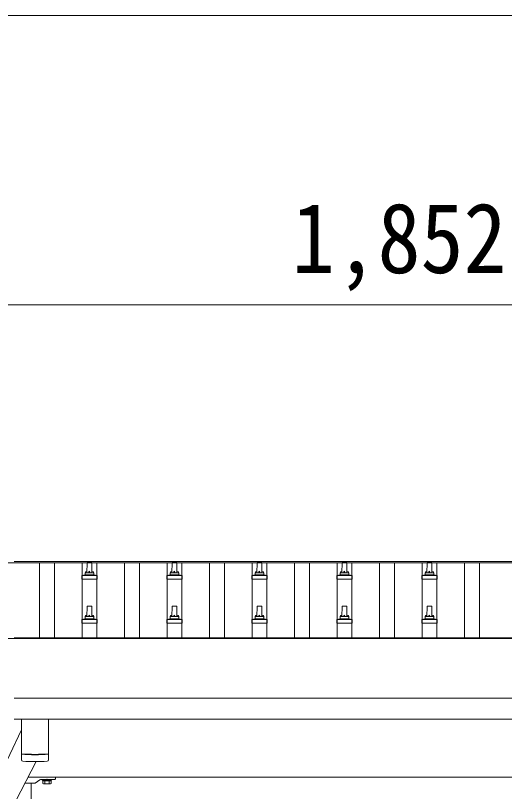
# Model space of a CAD drawing. Units: millimetres at full size, sheet at 1:50; details may follow other scales. Extents: x -14053 to 14053, y -9700 to 9700.
# Drawn here: x -2778 to -1628, y -2703 to -879 of the extents above; entities that cross this region are included whole.
import ezdxf
from ezdxf.enums import TextEntityAlignment as Align

# ---------------------------------------------------------------- set-up
doc = ezdxf.new("R2010")
doc.units = ezdxf.units.MM
doc.header["$LTSCALE"] = 50
for name, color, linetype, lineweight in [('0-1_Defpoints', 4, 'Continuous', 9), ('0-2_TEXT1', 7, 'Continuous', 9), ('0-3_SHAPE', 5, 'Continuous', 5), ('0-6_PARTS1', 6, 'Continuous', 9)]:
    doc.layers.add(name, color=color, linetype=linetype, lineweight=lineweight)
doc.styles.add('ＭＳ ゴシック', font='')
doc.styles.get('ＭＳ ゴシック').set_extended_font_data('MS Gothic')

msp = doc.modelspace()

# ---------------------------------------------------------------- linework, layer by layer
at = {"layer": '0-1_Defpoints'}
for p, q in [((-981.14, -2165.95), (-2804.14, -2165.95)), ((-981.14, -2162.37), (-2781.64, -2162.37)), ((-983.14, -2343.87), (-2825.14, -2343.87)), ((-983.14, -2341.98), (-2781.64, -2341.98)), ((-2781.64, -2483.75), (-983.14, -2483.75)), ((-983.14, -2533.58), (-2781.64, -2533.58)), ((-2748.59, -2669.8), (-2685.14, -2669.8)), ((-2741.64, -2669.8), (-1004.14, -2669.8)), ((-2720.68, -2675.86), (-2731.88, -2683.62)), ((-2704.81, -2674.8), (-2717.27, -2674.8)), ((-2713.95, -2678.2), (-2713.95, -2684.44)), ((-2713.95, -2678.2), (-2694.32, -2678.2)), ((-2709.05, -2678.2), (-2709.05, -2684.44)), ((-2685.14, -2674.8), (-2703.47, -2674.8)), ((-2699.23, -2678.2), (-2699.23, -2684.44)), ((-2694.32, -2678.2), (-2694.32, -2684.44)), ((-2684.14, -2670.8), (-2684.14, -2672.8)), ((-2684.14, -2672.8), (-2684.14, -2673.8)), ((-2755.74, -2683.8), (-2732.45, -2683.8)), ((-2741.64, -2683.8), (-2741.64, -5524.8)), ((-2712.64, -2685.2), (-2713.95, -2684.44)), ((-2712.64, -2685.2), (-2695.64, -2685.2)), ((-2695.64, -2685.2), (-2694.32, -2684.44))]:
    msp.add_line(p, q, dxfattribs=at)
for points in [[(-2693.14, -2674.8), (-2715.14, -2674.8), (-2715.14, -2676.4), (-2693.14, -2676.4)], [(-2712.74, -2676.4), (-2712.74, -2678.2), (-2695.54, -2678.2), (-2695.54, -2676.4)]]:
    msp.add_lwpolyline(points, close=True, dxfattribs=at)
for centre, radius, start, end in [((-2717.27, -2680.8), 6, 90, 124.69515), ((-2704.81, -2674.6), 0.2, 270, 343.39845), ((-2704.14, -2674.8), 0.5, 16.60155, 163.39845), ((-2703.47, -2674.6), 0.2, 196.60155, 270), ((-2685.14, -2670.8), 1, 0, 90), ((-2685.14, -2673.8), 1, 270, 0), ((-2732.45, -2682.8), 1, 270, 304.69515), ((-2711.5, -2680.85), 4.34, 235.61575, 304.38425), ((-2704.14, -2668.96), 16.24, 252.41205, 287.58795), ((-2696.78, -2680.85), 4.34, 235.61575, 304.38425)]:
    msp.add_arc(centre, radius, start, end, dxfattribs=at)
at = {"layer": '0-2_TEXT1'}
for p, q in [((-2764.14, -2533.58), (-2764.14, -2614.95)), ((-2700.14, -2533.58), (-2700.14, -2614.95)), ((-2764.14, -2558.32), (-2833.08, -2703.31)), ((-2763.94, -2628.93), (-2764.17, -2615.95)), ((-2759.66, -2615.23), (-2759.65, -2616.23)), ((-2704.61, -2615.23), (-2704.63, -2616.23)), ((-2700.11, -2615.95), (-2700.34, -2628.93)), ((-2729.74, -2632.89), (-2777.09, -2725.6))]:
    msp.add_line(p, q, dxfattribs=at)
for centre, radius, start, end in [((-2732.14, -2135.22), 480.8, 266.18381, 273.81619), ((-2732.14, -2136.22), 480.8, 266.18381, 273.81619), ((-2760.52, -2628.7), 3.43, 183.91307, 262.91645), ((-2732.15, -2113.23), 519.67, 266.82357, 273.17802), ((-2703.76, -2628.7), 3.43, 277.00994, 356.09787)]:
    msp.add_arc(centre, radius, start, end, dxfattribs=at)
at = {"layer": '0-3_SHAPE', "color": 4, "lineweight": 9}
for p, q in [((-2721.64, -2341.98), (-2721.64, -2165.95)), ((-2686.64, -2341.98), (-2686.64, -2165.95)), ((-2621.64, -2341.98), (-2621.64, -2165.95)), ((-2586.64, -2341.98), (-2586.64, -2165.95)), ((-2521.64, -2341.98), (-2521.64, -2165.95)), ((-2486.64, -2341.98), (-2486.64, -2165.95)), ((-2421.64, -2341.98), (-2421.64, -2165.95)), ((-2386.64, -2341.98), (-2386.64, -2165.95)), ((-2321.64, -2341.98), (-2321.64, -2165.95)), ((-2286.64, -2341.98), (-2286.64, -2165.95)), ((-2221.64, -2341.98), (-2221.64, -2165.95)), ((-2186.64, -2341.98), (-2186.64, -2165.95)), ((-2121.64, -2341.98), (-2121.64, -2165.95)), ((-2086.64, -2341.98), (-2086.64, -2165.95)), ((-2021.64, -2341.98), (-2021.64, -2165.95)), ((-1986.64, -2341.98), (-1986.64, -2165.95)), ((-1921.64, -2341.98), (-1921.64, -2165.95)), ((-1886.64, -2341.98), (-1886.64, -2165.95)), ((-1821.64, -2341.98), (-1821.64, -2165.95)), ((-1786.64, -2341.98), (-1786.64, -2165.95)), ((-1721.64, -2341.98), (-1721.64, -2165.95)), ((-1686.64, -2341.98), (-1686.64, -2165.95))]:
    msp.add_line(p, q, dxfattribs=at)
at = {"layer": '0-3_SHAPE'}
for p, q in [((-2609.41, -2165.36), (-2610.14, -2188.88)), ((-2599.87, -2164.38), (-2608.41, -2164.38)), ((-2598.14, -2188.88), (-2598.87, -2165.36)), ((-2409.41, -2165.36), (-2410.14, -2188.88)), ((-2399.87, -2164.38), (-2408.41, -2164.38)), ((-2398.14, -2188.88), (-2398.87, -2165.36)), ((-2209.41, -2165.36), (-2210.14, -2188.88)), ((-2199.87, -2164.38), (-2208.41, -2164.38)), ((-2198.14, -2188.88), (-2198.87, -2165.36)), ((-2009.41, -2165.36), (-2010.14, -2188.88)), ((-1999.87, -2164.38), (-2008.41, -2164.38)), ((-1998.14, -2188.88), (-1998.87, -2165.36)), ((-1809.41, -2165.36), (-1810.14, -2188.88)), ((-1799.87, -2164.38), (-1808.41, -2164.38)), ((-1798.14, -2188.88), (-1798.87, -2165.36)), ((-2614.14, -2193.1), (-2614.14, -2188.88)), ((-2595.14, -2188.88), (-2613.14, -2188.88)), ((-2594.14, -2193.1), (-2594.14, -2188.88)), ((-2414.14, -2193.1), (-2414.14, -2188.88)), ((-2395.14, -2188.88), (-2413.14, -2188.88)), ((-2394.14, -2193.1), (-2394.14, -2188.88)), ((-2214.14, -2193.1), (-2214.14, -2188.88)), ((-2195.14, -2188.88), (-2213.14, -2188.88)), ((-2194.14, -2193.1), (-2194.14, -2188.88)), ((-2014.14, -2193.1), (-2014.14, -2188.88)), ((-1995.14, -2188.88), (-2013.14, -2188.88)), ((-1994.14, -2193.1), (-1994.14, -2188.88)), ((-1814.14, -2193.1), (-1814.14, -2188.88)), ((-1795.14, -2188.88), (-1813.14, -2188.88)), ((-1794.14, -2193.1), (-1794.14, -2188.88)), ((-2622.39, -2204.38), (-2622.39, -2196.67)), ((-2622.39, -2204.38), (-2585.89, -2204.38)), ((-2586.27, -2195.88), (-2622.01, -2195.88)), ((-2621.63, -2195.7), (-2614.9, -2194.07)), ((-2593.76, -2193.88), (-2614.52, -2193.88)), ((-2586.65, -2195.7), (-2593.38, -2194.07)), ((-2585.89, -2204.38), (-2585.89, -2196.67)), ((-2422.39, -2204.38), (-2422.39, -2196.67)), ((-2422.39, -2204.38), (-2385.89, -2204.38)), ((-2386.27, -2195.88), (-2422.01, -2195.88)), ((-2421.63, -2195.7), (-2414.9, -2194.07)), ((-2393.76, -2193.88), (-2414.52, -2193.88)), ((-2386.65, -2195.7), (-2393.38, -2194.07)), ((-2385.89, -2204.38), (-2385.89, -2196.67)), ((-2222.39, -2204.38), (-2222.39, -2196.67)), ((-2222.39, -2204.38), (-2185.89, -2204.38)), ((-2186.27, -2195.88), (-2222.01, -2195.88)), ((-2221.63, -2195.7), (-2214.9, -2194.07)), ((-2193.76, -2193.88), (-2214.52, -2193.88)), ((-2186.65, -2195.7), (-2193.38, -2194.07)), ((-2185.89, -2204.38), (-2185.89, -2196.67)), ((-2022.39, -2204.38), (-2022.39, -2196.67)), ((-2022.39, -2204.38), (-1985.89, -2204.38)), ((-1986.27, -2195.88), (-2022.01, -2195.88)), ((-2021.63, -2195.7), (-2014.9, -2194.07)), ((-1993.76, -2193.88), (-2014.52, -2193.88)), ((-1986.65, -2195.7), (-1993.38, -2194.07)), ((-1985.89, -2204.38), (-1985.89, -2196.67)), ((-1822.39, -2204.38), (-1822.39, -2196.67)), ((-1822.39, -2204.38), (-1785.89, -2204.38)), ((-1786.27, -2195.88), (-1822.01, -2195.88)), ((-1821.63, -2195.7), (-1814.9, -2194.07)), ((-1793.76, -2193.88), (-1814.52, -2193.88)), ((-1786.65, -2195.7), (-1793.38, -2194.07)), ((-1785.89, -2204.38), (-1785.89, -2196.67)), ((-2609.41, -2268.69), (-2610.14, -2292.22)), ((-2599.87, -2267.72), (-2608.41, -2267.72)), ((-2598.14, -2292.22), (-2598.87, -2268.69)), ((-2409.41, -2268.69), (-2410.14, -2292.22)), ((-2399.87, -2267.72), (-2408.41, -2267.72)), ((-2398.14, -2292.22), (-2398.87, -2268.69)), ((-2209.41, -2268.69), (-2210.14, -2292.22)), ((-2199.87, -2267.72), (-2208.41, -2267.72)), ((-2198.14, -2292.22), (-2198.87, -2268.69)), ((-2009.41, -2268.69), (-2010.14, -2292.22)), ((-1999.87, -2267.72), (-2008.41, -2267.72)), ((-1998.14, -2292.22), (-1998.87, -2268.69)), ((-1809.41, -2268.69), (-1810.14, -2292.22)), ((-1799.87, -2267.72), (-1808.41, -2267.72)), ((-1798.14, -2292.22), (-1798.87, -2268.69)), ((-2621.63, -2299.03), (-2614.9, -2297.4)), ((-2593.76, -2297.22), (-2614.52, -2297.22)), ((-2614.14, -2296.43), (-2614.14, -2292.22)), ((-2595.14, -2292.22), (-2613.14, -2292.22)), ((-2594.14, -2296.43), (-2594.14, -2292.22)), ((-2586.65, -2299.03), (-2593.38, -2297.4)), ((-2421.63, -2299.03), (-2414.9, -2297.4)), ((-2393.76, -2297.22), (-2414.52, -2297.22)), ((-2414.14, -2296.43), (-2414.14, -2292.22)), ((-2395.14, -2292.22), (-2413.14, -2292.22)), ((-2394.14, -2296.43), (-2394.14, -2292.22)), ((-2386.65, -2299.03), (-2393.38, -2297.4)), ((-2221.63, -2299.03), (-2214.9, -2297.4)), ((-2193.76, -2297.22), (-2214.52, -2297.22)), ((-2214.14, -2296.43), (-2214.14, -2292.22)), ((-2195.14, -2292.22), (-2213.14, -2292.22)), ((-2194.14, -2296.43), (-2194.14, -2292.22)), ((-2186.65, -2299.03), (-2193.38, -2297.4)), ((-2021.63, -2299.03), (-2014.9, -2297.4)), ((-1993.76, -2297.22), (-2014.52, -2297.22)), ((-2014.14, -2296.43), (-2014.14, -2292.22)), ((-1995.14, -2292.22), (-2013.14, -2292.22)), ((-1994.14, -2296.43), (-1994.14, -2292.22)), ((-1986.65, -2299.03), (-1993.38, -2297.4)), ((-1821.63, -2299.03), (-1814.9, -2297.4)), ((-1793.76, -2297.22), (-1814.52, -2297.22)), ((-1814.14, -2296.43), (-1814.14, -2292.22)), ((-1795.14, -2292.22), (-1813.14, -2292.22)), ((-1794.14, -2296.43), (-1794.14, -2292.22)), ((-1786.65, -2299.03), (-1793.38, -2297.4)), ((-2622.39, -2307.72), (-2622.39, -2300)), ((-2622.39, -2307.72), (-2585.89, -2307.72)), ((-2586.27, -2299.22), (-2622.01, -2299.22)), ((-2585.89, -2307.72), (-2585.89, -2300)), ((-2422.39, -2307.72), (-2422.39, -2300)), ((-2422.39, -2307.72), (-2385.89, -2307.72)), ((-2386.27, -2299.22), (-2422.01, -2299.22)), ((-2385.89, -2307.72), (-2385.89, -2300)), ((-2222.39, -2307.72), (-2222.39, -2300)), ((-2222.39, -2307.72), (-2185.89, -2307.72)), ((-2186.27, -2299.22), (-2222.01, -2299.22)), ((-2185.89, -2307.72), (-2185.89, -2300)), ((-2022.39, -2307.72), (-2022.39, -2300)), ((-2022.39, -2307.72), (-1985.89, -2307.72)), ((-1986.27, -2299.22), (-2022.01, -2299.22)), ((-1985.89, -2307.72), (-1985.89, -2300)), ((-1822.39, -2307.72), (-1822.39, -2300)), ((-1822.39, -2307.72), (-1785.89, -2307.72)), ((-1786.27, -2299.22), (-1822.01, -2299.22)), ((-1785.89, -2307.72), (-1785.89, -2300))]:
    msp.add_line(p, q, dxfattribs=at)
for centre, radius, start, end in [((-2608.41, -2165.38), 1, 90, 178.60509), ((-2599.87, -2165.38), 1, 1.39491, 90), ((-2408.41, -2165.38), 1, 90, 178.60509), ((-2399.87, -2165.38), 1, 1.39491, 90), ((-2208.41, -2165.38), 1, 90, 178.60509), ((-2199.87, -2165.38), 1, 1.39491, 90), ((-2008.41, -2165.38), 1, 90, 178.60509), ((-1999.87, -2165.38), 1, 1.39491, 90), ((-1808.41, -2165.38), 1, 90, 178.60509), ((-1799.87, -2165.38), 1, 1.39491, 90), ((-2610.05, -2189.52), 4.13, 90, 171.17633), ((-2613.14, -2189.88), 1, 90, 180), ((-2600.81, -2188.88), 4.83, 133.60282, 180), ((-2607.47, -2188.88), 4.83, 0, 46.39718), ((-2598.22, -2189.52), 4.13, 8.82367, 90), ((-2595.14, -2189.88), 1, 0, 90), ((-2410.05, -2189.52), 4.13, 90, 171.17633), ((-2413.14, -2189.88), 1, 90, 180), ((-2400.81, -2188.88), 4.83, 133.60282, 180), ((-2407.47, -2188.88), 4.83, 0, 46.39718), ((-2398.22, -2189.52), 4.13, 8.82367, 90), ((-2395.14, -2189.88), 1, 0, 90), ((-2210.05, -2189.52), 4.13, 90, 171.17633), ((-2213.14, -2189.88), 1, 90, 180), ((-2200.81, -2188.88), 4.83, 133.60282, 180), ((-2207.47, -2188.88), 4.83, 0, 46.39718), ((-2198.22, -2189.52), 4.13, 8.82367, 90), ((-2195.14, -2189.88), 1, 0, 90), ((-2010.05, -2189.52), 4.13, 90, 171.17633), ((-2013.14, -2189.88), 1, 90, 180), ((-2000.81, -2188.88), 4.83, 133.60282, 180), ((-2007.47, -2188.88), 4.83, 0, 46.39718), ((-1998.22, -2189.52), 4.13, 8.82367, 90), ((-1995.14, -2189.88), 1, 0, 90), ((-1810.05, -2189.52), 4.13, 90, 171.17633), ((-1813.14, -2189.88), 1, 90, 180), ((-1800.81, -2188.88), 4.83, 133.60282, 180), ((-1807.47, -2188.88), 4.83, 0, 46.39718), ((-1798.22, -2189.52), 4.13, 8.82367, 90), ((-1795.14, -2189.88), 1, 0, 90), ((-2621.39, -2196.67), 1, 103.62699, 180), ((-2615.14, -2193.1), 1, 283.62699, 0), ((-2593.14, -2193.1), 1, 180, 256.37301), ((-2586.89, -2196.67), 1, 0, 76.37301), ((-2421.39, -2196.67), 1, 103.62699, 180), ((-2415.14, -2193.1), 1, 283.62699, 0), ((-2393.14, -2193.1), 1, 180, 256.37301), ((-2386.89, -2196.67), 1, 0, 76.37301), ((-2221.39, -2196.67), 1, 103.62699, 180), ((-2215.14, -2193.1), 1, 283.62699, 0), ((-2193.14, -2193.1), 1, 180, 256.37301), ((-2186.89, -2196.67), 1, 0, 76.37301), ((-2021.39, -2196.67), 1, 103.62699, 180), ((-2015.14, -2193.1), 1, 283.62699, 0), ((-1993.14, -2193.1), 1, 180, 256.37301), ((-1986.89, -2196.67), 1, 0, 76.37301), ((-1821.39, -2196.67), 1, 103.62699, 180), ((-1815.14, -2193.1), 1, 283.62699, 0), ((-1793.14, -2193.1), 1, 180, 256.37301), ((-1786.89, -2196.67), 1, 0, 76.37301), ((-2608.41, -2268.72), 1, 90, 178.60509), ((-2599.87, -2268.72), 1, 1.39491, 90), ((-2408.41, -2268.72), 1, 90, 178.60509), ((-2399.87, -2268.72), 1, 1.39491, 90), ((-2208.41, -2268.72), 1, 90, 178.60509), ((-2199.87, -2268.72), 1, 1.39491, 90), ((-2008.41, -2268.72), 1, 90, 178.60509), ((-1999.87, -2268.72), 1, 1.39491, 90), ((-1808.41, -2268.72), 1, 90, 178.60509), ((-1799.87, -2268.72), 1, 1.39491, 90), ((-2615.14, -2296.43), 1, 283.62699, 0), ((-2610.05, -2292.85), 4.13, 90, 171.17633), ((-2613.14, -2293.22), 1, 90, 180), ((-2600.81, -2292.22), 4.83, 133.60282, 180), ((-2607.47, -2292.22), 4.83, 0, 46.39718), ((-2598.22, -2292.85), 4.13, 8.82367, 90), ((-2595.14, -2293.22), 1, 0, 90), ((-2593.14, -2296.43), 1, 180, 256.37301), ((-2415.14, -2296.43), 1, 283.62699, 0), ((-2410.05, -2292.85), 4.13, 90, 171.17633), ((-2413.14, -2293.22), 1, 90, 180), ((-2400.81, -2292.22), 4.83, 133.60282, 180), ((-2407.47, -2292.22), 4.83, 0, 46.39718), ((-2398.22, -2292.85), 4.13, 8.82367, 90), ((-2395.14, -2293.22), 1, 0, 90), ((-2393.14, -2296.43), 1, 180, 256.37301), ((-2215.14, -2296.43), 1, 283.62699, 0), ((-2210.05, -2292.85), 4.13, 90, 171.17633), ((-2213.14, -2293.22), 1, 90, 180), ((-2200.81, -2292.22), 4.83, 133.60282, 180), ((-2207.47, -2292.22), 4.83, 0, 46.39718), ((-2198.22, -2292.85), 4.13, 8.82367, 90), ((-2195.14, -2293.22), 1, 0, 90), ((-2193.14, -2296.43), 1, 180, 256.37301), ((-2015.14, -2296.43), 1, 283.62699, 0), ((-2010.05, -2292.85), 4.13, 90, 171.17633), ((-2013.14, -2293.22), 1, 90, 180), ((-2000.81, -2292.22), 4.83, 133.60282, 180), ((-2007.47, -2292.22), 4.83, 0, 46.39718), ((-1998.22, -2292.85), 4.13, 8.82367, 90), ((-1995.14, -2293.22), 1, 0, 90), ((-1993.14, -2296.43), 1, 180, 256.37301), ((-1815.14, -2296.43), 1, 283.62699, 0), ((-1810.05, -2292.85), 4.13, 90, 171.17633), ((-1813.14, -2293.22), 1, 90, 180), ((-1800.81, -2292.22), 4.83, 133.60282, 180), ((-1807.47, -2292.22), 4.83, 0, 46.39718), ((-1798.22, -2292.85), 4.13, 8.82367, 90), ((-1795.14, -2293.22), 1, 0, 90), ((-1793.14, -2296.43), 1, 180, 256.37301), ((-2621.39, -2300), 1, 103.62699, 180), ((-2586.89, -2300), 1, 0, 76.37301), ((-2421.39, -2300), 1, 103.62699, 180), ((-2386.89, -2300), 1, 0, 76.37301), ((-2221.39, -2300), 1, 103.62699, 180), ((-2186.89, -2300), 1, 0, 76.37301), ((-2021.39, -2300), 1, 103.62699, 180), ((-1986.89, -2300), 1, 0, 76.37301), ((-1821.39, -2300), 1, 103.62699, 180), ((-1786.89, -2300), 1, 0, 76.37301)]:
    msp.add_arc(centre, radius, start, end, dxfattribs=at)
at = {"layer": '0-6_PARTS1'}
for p, q in [((-7541.14, -878.94), (-952.14, -878.94)), ((-2804.14, -1558.96), (-952.14, -1558.96))]:
    msp.add_line(p, q, dxfattribs=at)

# ---------------------------------------------------------------- texts
at = {"layer": '0-6_PARTS1', "color": 7, "style": 'ＭＳ ゴシック', "width": 0.9}
msp.add_text('1,852', height=165, dxfattribs=at).set_placement((-2128.14, -1533.96), align=Align.BOTTOM_LEFT)

doc.saveas('drawing.dxf')
